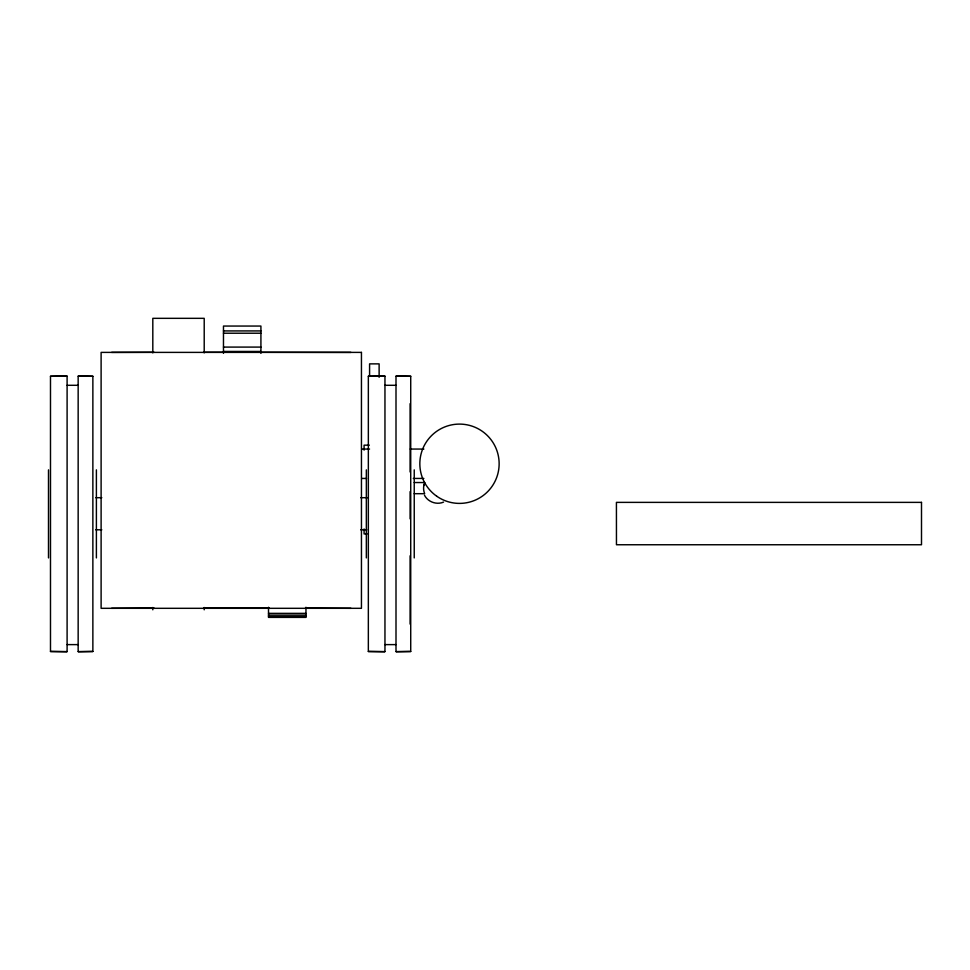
<?xml version="1.0" encoding="UTF-8"?>
<svg xmlns="http://www.w3.org/2000/svg" width="970" height="970" viewBox="0 0 970 970"><rect width="100%" height="100%" fill="white"/><g stroke="black" fill="none" stroke-linecap="round" stroke-linejoin="round"><path stroke-width="1.45" d="M423.817 485.558L424.12 484.297M443.545 502.108C436.633 505.115 427.879 501.951 424.472 495.221M92.865 651.476L78.158 651.67L92.865 651.488L92.865 376.287L78.158 376.105L92.865 376.299M410.722 651.476L396.002 651.67L410.722 651.488L410.722 376.287L396.002 376.105L410.722 376.299M50.488 376.299L67.1 376.105L50.488 376.287L50.488 651.488L67.1 651.67L50.488 651.476M368.345 376.299L384.957 376.105L368.345 376.287L368.345 651.488L384.957 651.67L368.345 651.476M223.476 330.928L260.918 330.928M223.476 333.219L260.918 333.219M223.476 347.09L260.918 347.09M223.476 351.443L260.918 351.443M154.036 352.268L111.623 352.389M204.015 352.268L223.791 352.268M260.057 352.268L350.934 352.389M67.1 385.296L78.158 385.296M384.957 385.296L396.002 385.296M369.315 445.169L364.089 445.169L364.089 450.141M362.004 449.061L369.546 449.061M410.286 449.061L423.866 449.061M362.004 478.44L366.539 478.44M413.305 478.44L423.866 478.44M414.226 482.539L424.751 482.539A14.223 14.223 0 0 0 424.666 493.694L414.154 493.694M95.775 497.695L101.814 497.695M360.707 497.695L367.654 497.695M95.775 529.802L101.814 529.802M360.707 529.802L366.757 529.802M367.109 533.937L364.089 533.937L364.089 528.965M154.036 608.069L111.623 608.311M204.015 608.069L269.139 608.069M305.489 608.069L350.934 608.311M268.508 613.367L305.962 613.367M268.508 615.15L305.962 615.15M268.508 616.665L305.962 616.665M67.1 644.613L78.158 644.613M384.957 644.613L396.002 644.613M414.238 469.856L414.238 557.92M410.092 403.678L410.092 471.978M410.092 491.644L410.092 518.853M410.092 555.81L410.092 624.098M396.002 376.287L396.002 651.488M384.957 376.287L384.957 651.488M379.124 377.306L379.124 363.871L369.582 363.871L369.582 376.311M366.345 469.856L366.345 557.92M305.962 607.268L305.962 617.381L268.508 617.381L268.508 607.268M260.918 353.335L260.918 326.053L223.476 326.053L223.476 353.335M204.209 352.886L204.209 318.33L152.811 318.33L152.811 352.886M204.209 607.487L204.209 609.803M152.811 607.487L152.811 609.803M96.394 469.856L96.394 557.92M78.158 376.287L78.158 651.488M67.1 376.287L67.1 651.488M48.5 469.856L48.5 557.92M361.446 352.389L101.11 352.389L101.11 608.311L361.446 608.311L361.446 352.389M921.5 502.375L616.423 502.375L616.459 544.752L921.5 544.752L921.5 502.375M436.658 496.167A39.649 39.649 0 0 0 498.98 467.31A39.649 39.649 0 0 0 442.829 427.77A39.649 39.649 0 0 0 436.658 496.167"/></g></svg>
